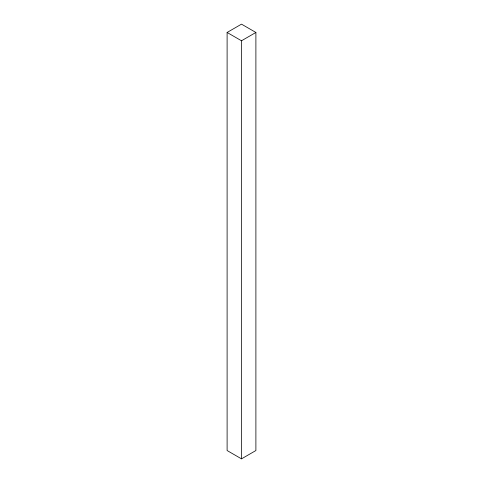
<?xml version="1.0" encoding="UTF-8"?>
<svg xmlns="http://www.w3.org/2000/svg" width="483" height="483" viewBox="0 0 483 483"><rect width="100%" height="100%" fill="white"/><g stroke="black" fill="none" stroke-linecap="round" stroke-linejoin="round"><path stroke-width="0.72" d="M227.107 32.464L241.5 24.15L255.893 32.464L255.893 450.536L241.5 458.85L227.107 450.536L227.107 32.464L241.5 40.771L255.893 32.464M241.5 40.771L241.5 458.85"/></g></svg>
